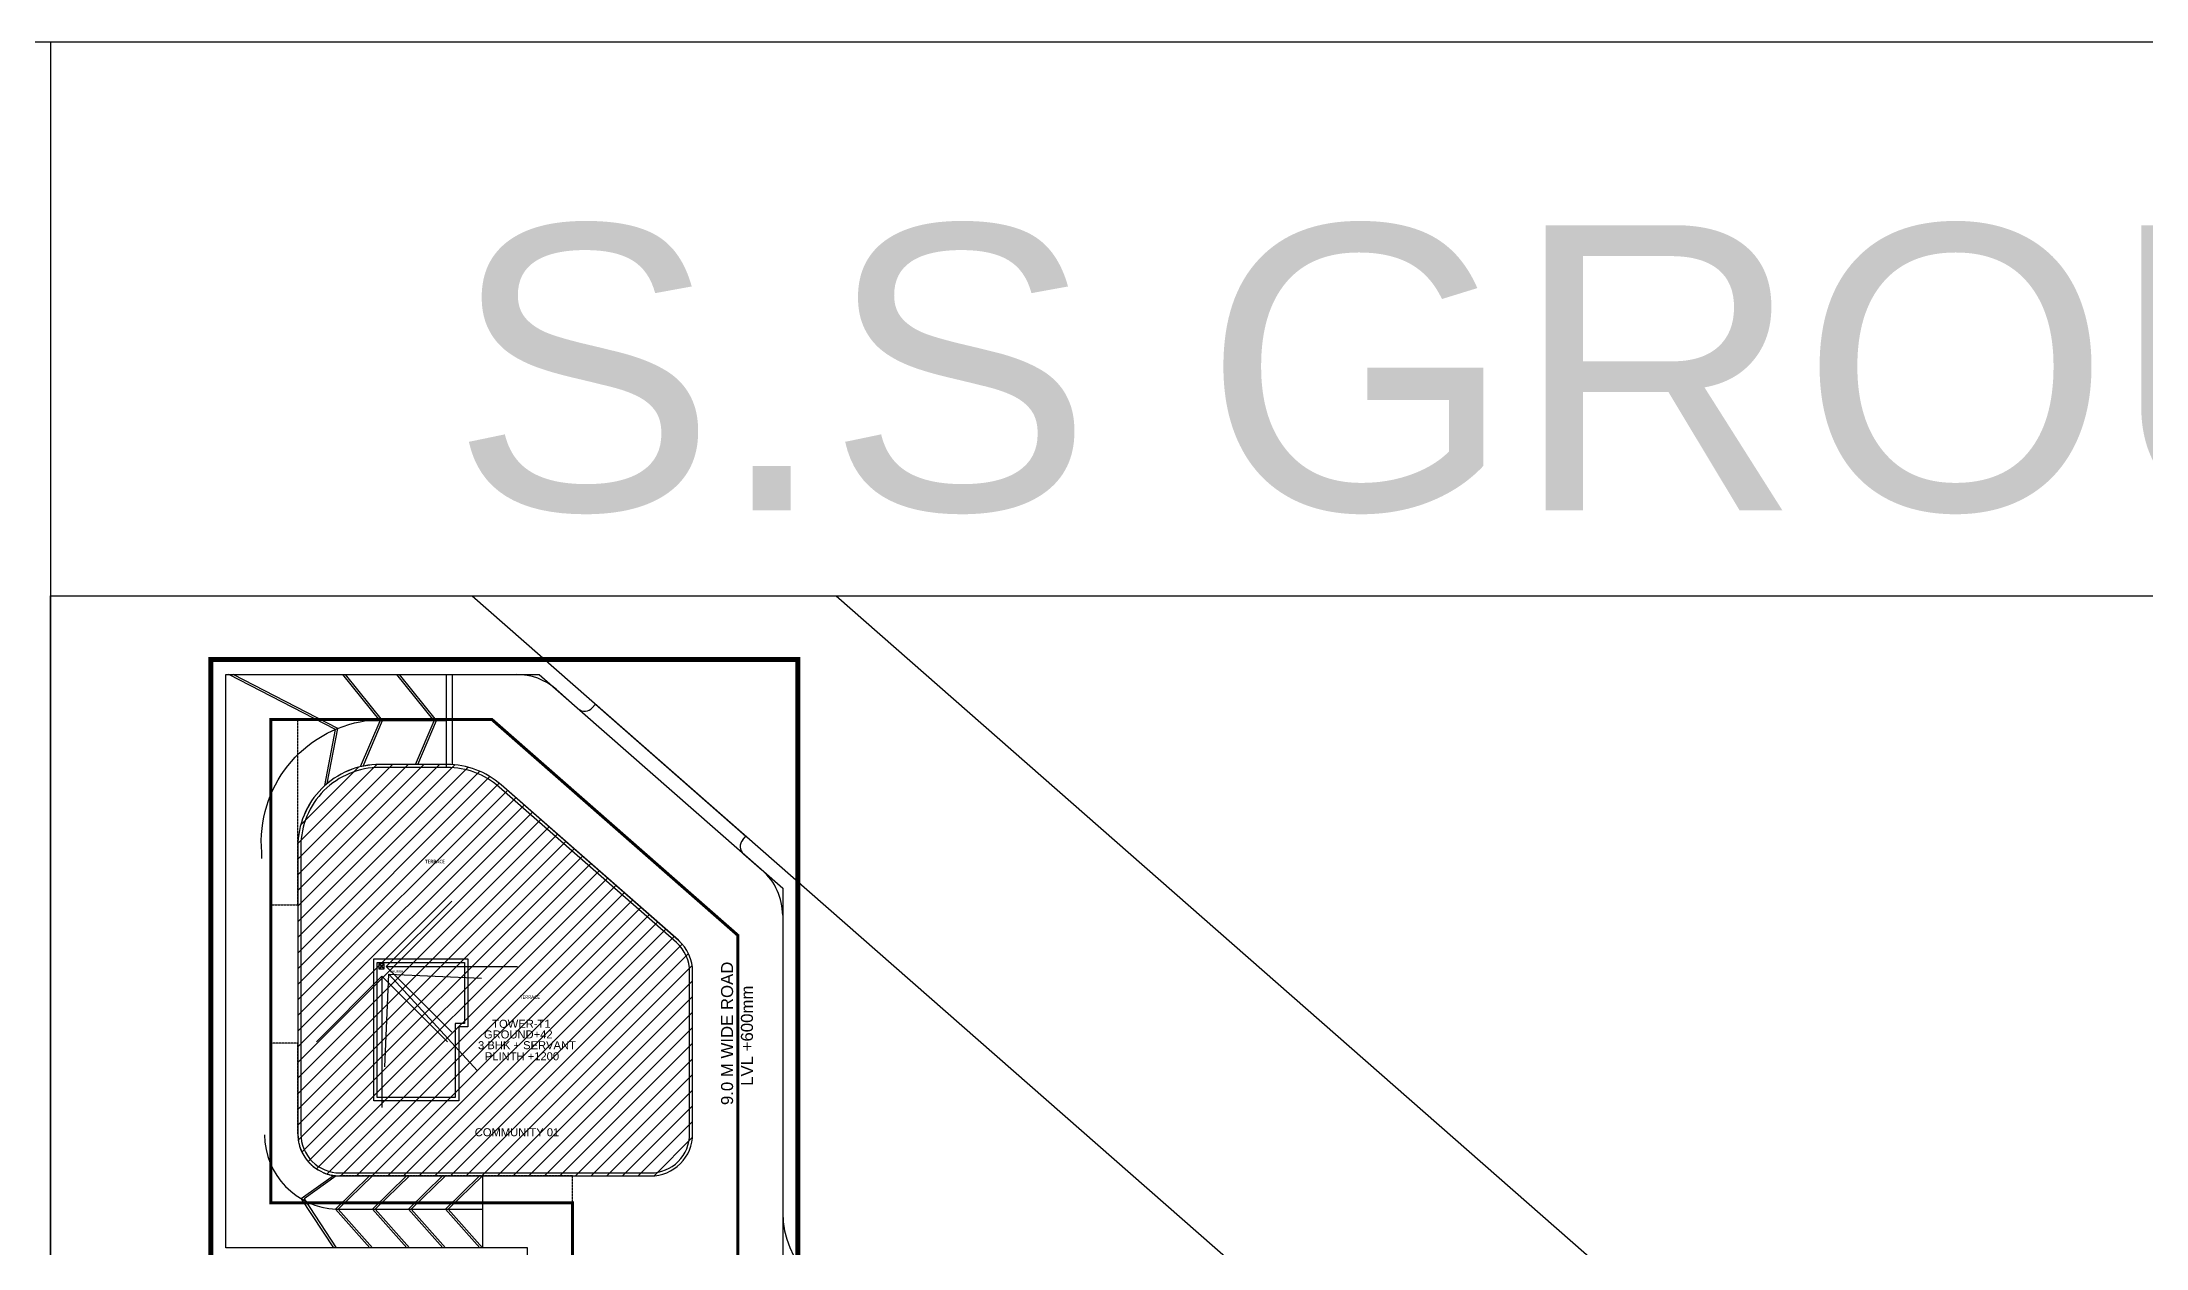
# Model space of a CAD drawing. Header units: millimetres. Extents: x 2061841 to 105821645, y -77612 to 48520811.
# Drawn here: x 105266730 to 105271542, y 48477830 to 48480589 of the extents above; entities that cross this region are included whole.
import ezdxf

# ---------------------------------------------------------------- set-up
doc = ezdxf.new("R2010")
doc.units = ezdxf.units.MM
doc.header["$LTSCALE"] = 10
doc.header["$MEASUREMENT"] = 0
for name, pattern in [('CENTER', [2, 1.25, -0.25, 0.25, -0.25]), ('DASHDOT', [1, 0.5, -0.25, 0, -0.25]), ('HIDDEN', [0.375, 0.25, -0.125])]:
    doc.linetypes.add(name, pattern=pattern)
for name, color, linetype in [('AC-GRND', 1, 'Continuous'), ('BORDER', 5, 'Continuous'), ('GI PIPE', 8, 'Continuous'), ('S-OPENING', 6, 'Continuous'), ('SHEET-TEXT', 7, 'Continuous')]:
    doc.layers.add(name, color=color, linetype=linetype)
doc.layers.add('S-STRCOL HATCH', color=33, linetype='Continuous', lineweight=9)
doc.layers.add('TEXT 3', color=1, linetype='Continuous', lineweight=18)
doc.styles.add('Century', font='swiss.ttf')
doc.styles.add('RT', font='romant.shx', dxfattribs={"height": 250})
doc.styles.add('SS Plan Text', font='calibri.ttf')
doc.styles.add('Text 100', font='romans.shx', dxfattribs={"width": 0.7, "height": 100})
doc.dimstyles.new('SCALE 100', dxfattribs={"dimtxt": 100, "dimasz": 75, "dimexe": 50, "dimexo": 50, "dimgap": 40, "dimtad": 1, "dimdec": 0, "dimzin": 1, "dimdsep": 46, "dimtxsty": 'Text 100', "dimblk": 'OBLIQUE', "dimcen": 1, "dimclrd": 3, "dimclre": 3, "dimclrt": 2, "dimadec": 0, "dimazin": 0, "dimtfac": 1, "dimtdec": 0, "dimtofl": 0, "dimtmove": 1, "dimatfit": 3, "dimldrblk": 'OPEN90', "dimfxl": 1, "dimtolj": 1, "dimtzin": 0, "dimarcsym": 0})

# ---------------------------------------------------------------- blocks, each defined once
blk = doc.blocks.new('A$Cf1581bf0')
blk.add_lwpolyline([(19735, 20400, 0.215848), (18306, 23556), (590, 39109, 0.1820858), (-4820, 41146), (-11535, 41146, 0.4142136), (-19735, 32946), (-19735, 4200, 0.4142136), (-15535, 0), (15535, 0, 0.4142136), (19735, 4200)], format="xyb", close=True)
blk = doc.blocks.new('uhtg')
at = {"layer": 'GI PIPE'}
h = blk.add_hatch(color=256, dxfattribs=at)
edge = h.paths.add_edge_path()
edge.add_arc((-158, 158), 35, 177.51279, 267.51279, ccw=False)
edge.add_ellipse((-158, 158), major_axis=(23.7, -25.8), ratio=1, start_angle=147.78252, end_angle=225, ccw=False)
edge.add_arc((-162, 175), 17.1, -62.83696, 94.45839, ccw=False)
edge.add_arc((-145, 140), 22, 115.0093, 231.42464)
for p, q in [((-315, 315), (-315, 0)), ((0, 315), (-315, 315)), ((-185, 185), (-315, 315)), ((-315, 0), (-185, 130)), ((-315, 0), (0, 0)), ((-158, 157), (-158, 157)), ((-130, 185), (0, 315)), ((0, 0), (-130, 130)), ((0, 0), (0, 315))]:
    blk.add_line(p, q, dxfattribs=at)
for radius in [38.5, 35]:
    blk.add_circle((-158, 158), radius, dxfattribs=at)
for centre, radius, start, end in [((-145, 140), 22, 116.89576, 231.42464), ((-162, 175), 17.1, 294.74202, 94.45839)]:
    blk.add_arc(centre, radius, start, end, dxfattribs=at)
blk = doc.blocks.new('_Oblique')
at = {"color": 0, "linetype": 'ByBlock', "lineweight": -2}
blk.add_line((-0.5, -0.5), (0.5, 0.5), dxfattribs=at)
blk = doc.blocks.new('_Open90')
at = {"color": 0, "linetype": 'ByBlock', "lineweight": -2}
for p, q in [((-0.5, 0.5), (0, 0)), ((0, 0), (-1, 0)), ((0, 0), (-0.5, -0.5))]:
    blk.add_line(p, q, dxfattribs=at)
blk = doc.blocks.new('A$C82ecaa04')
at = {"layer": 'AC-GRND', "color": 2, "linetype": 'HIDDEN', "ltscale": 5}
blk.add_lwpolyline([(36173, -285933), (36173, -51647), (12900, -51647, -0.4142136), (8700, -47447), (8700, -46249), (8700, -38373), (6000, -38373), (6000, -27750), (6000, -24542), (8700, -24542), (8700, -6000), (28097, -6000), (52671, -27575), (52671, -54347), (52671, -66347), (96841, -66047), (146543, -109977), (146544, -130680), (142044, -130680), (142044, -170041), (125008, -170041), (125008, -175041), (91225, -175041), (91225, -240684)], format="xyb", dxfattribs=at)
blk = doc.blocks.new('TOWER-A TYPICAL FLOOR FRAMING PLAN N')
at = {"layer": 'S-STRCOL HATCH'}
h = blk.add_hatch(dxfattribs=at)
h.set_pattern_fill('ANSI31', color=6, scale=202.5, angle=360)
h.set_pattern_definition([(45, (102158710.51, 48623873.117), (-17.8986404, 17.8986404), [])])
h.paths.add_polyline_path([(102505217.5, 48576105.2, -0.414214), (102505121.4, 48576009.1), (102504410.4, 48576009.1, -0.414214), (102504314.3, 48576105.2), (102504314.3, 48576763, -0.414214), (102504502, 48576950.7), (102504655.6, 48576950.7, -0.182086), (102504779.4, 48576904), (102505184.8, 48576548.2, -0.215848), (102505217.5, 48576475.9), (102505217.5, 48576475.9), (102505217.5, 48576105.2, -0.414214)])
at = {"layer": 'BORDER', "color": 5}
blk.add_line((102503748.8, 48578603.5), (102503748.8, 48519203.5), dxfattribs=at)
at = {"layer": 'BORDER'}
blk.add_lwpolyline([(102431148.3, 48519203.5), (102515248.3, 48519203.5), (102515248.3, 48578603.5), (102431148.3, 48578603.5)], close=True, dxfattribs=at)
at = {"layer": 'BORDER', "color": 5}
blk.add_lwpolyline([(102503748.3, 48577336.5), (102515248.3, 48577336.5), (102515248.3, 48568238), (102503748.3, 48568238)], close=True, dxfattribs=at)
at = {"layer": 'SHEET-TEXT', "ltscale": 51}
for p, q in [((102504713.4, 48577336.5), (102508191.1, 48574283.6)), ((102505545.9, 48577336.5), (102508553.4, 48574696.3))]:
    blk.add_line(p, q, dxfattribs=at)
at = {"layer": 'SHEET-TEXT', "color": 8}
for p, q in [((102504149.6, 48577156.6), (102504814.6, 48577156.6)), ((102504905.2, 48577122.5), (102504955.7, 48577078.1)), ((102504988, 48577080.2), (102504995.6, 48577088.8)), ((102504995.6, 48577088.8), (102505339.5, 48576786.9)), ((102505331.9, 48576778.3), (102505339.5, 48576786.9)), ((102505334, 48576746), (102505376.7, 48576708.6)), ((102505423.4, 48576605.4), (102505423.4, 48575925.3)), ((102504805.7, 48575844.4), (102504149.6, 48575844.4))]:
    blk.add_line(p, q, dxfattribs=at)
at = {"layer": 'SHEET-TEXT'}
for p, q in [((102504488.2, 48576505.7), (102504627.8, 48576505.7)), ((102504496.2, 48576188.8), (102504496.2, 48576497.7)), ((102504496.2, 48576497.7), (102504695.3, 48576497.7)), ((102504695.3, 48576497.7), (102504695.3, 48576358.1)), ((102504695.3, 48576358.1), (102504674.5, 48576358.1)), ((102504674.5, 48576358.1), (102504674.5, 48576188.8)), ((102504542.9, 48576180.7), (102504492.8, 48576180.7)), ((102504674.5, 48576188.8), (102504496.2, 48576188.8))]:
    blk.add_line(p, q, dxfattribs=at)
at = {"layer": 'SHEET-TEXT', "linetype": 'CENTER', "ltscale": 3, "const_width": 11.4}
blk.add_lwpolyline([(102509408.6, 48570286.5), (102505085.9, 48570286.5), (102504805.7, 48570524.5), (102504805.7, 48575810.1), (102504115.2, 48575810.1), (102504115.2, 48577190.9), (102505457.8, 48577190.9), (102505457.8, 48575810.1), (102506452.3, 48575810.1), (102507284.7, 48575810.1), (102507874.3, 48575292.5), (102507874.3, 48575158.6), (102507608.1, 48575158.5)], dxfattribs=at)
at = {"layer": 'SHEET-TEXT', "color": 8}
blk.add_lwpolyline([(102504864.2, 48570519.8), (102504840, 48570540.4), (102504840, 48575844.4), (102504149.6, 48575844.4), (102504149.6, 48577156.6), (102504866.3, 48577156.6), (102505423.4, 48576667.5), (102505423.4, 48575775.7), (102506439.4, 48575775.7), (102507571.5, 48574781.9), (102507571.5, 48573082.6), (102506305.7, 48573082.6), (102506305.7, 48571786.5), (102509374.3, 48571786.5), (102509374.3, 48571748.1), (102510908.6, 48571748.1), (102510908.6, 48571633.1), (102511404.4, 48571633.1), (102511584, 48571474.2), (102511074.2, 48570359.2), (102509374.3, 48570359.2), (102509374.3, 48570320.8), (102505098.5, 48570320.8), (102505083.3, 48570333.7)], dxfattribs=at)
at = {"layer": 'SHEET-TEXT'}
for points in [[(102504376.2, 48576902.5), (102504400.9, 48577030.7), (102504156.6, 48577156.6)], [(102504381.8, 48576907.4), (102504406, 48577033.2), (102504166.6, 48577156.6)], [(102504458, 48576945.6), (102504502.9, 48577050.1), (102504417.2, 48577156.6)], [(102504463.5, 48576946.9), (102504508.2, 48577050.8), (102504423.1, 48577156.6)], [(102504583.7, 48576950.7), (102504626.3, 48577050.1), (102504540.7, 48577156.6)], [(102504588.6, 48576950.7), (102504631.6, 48577050.8), (102504546.6, 48577156.6)], [(102504654.2, 48576964.6), (102504654.2, 48577156.6)], [(102504654.2, 48576945), (102504654.2, 48577156.6)], [(102504667.9, 48576950.7), (102504667.9, 48577156.6)], [(102504627.8, 48576505.7), (102504703.3, 48576505.7), (102504703.3, 48576350.1), (102504682.5, 48576350.1), (102504682.5, 48576180.7), (102504488.2, 48576180.7), (102504488.2, 48576505.7)], [(102504395.8, 48576009.1), (102504322.2, 48575956.8), (102504396.3, 48575844.4)], [(102504402.4, 48576009.1), (102504328.5, 48575956.6), (102504402.4, 48575844.4)], [(102504478.6, 48576009.1), (102504400.7, 48575932.9), (102504479.1, 48575844.4)], [(102504485.2, 48576009.1), (102504407, 48575932.7), (102504485.2, 48575844.4)], [(102504563, 48576009.1), (102504485, 48575932.9), (102504563.4, 48575844.4)], [(102504569.5, 48576009.1), (102504491.3, 48575932.7), (102504569.5, 48575844.4)], [(102504645.6, 48576009.4), (102504567.6, 48575933.1), (102504646, 48575844.6)], [(102504652.1, 48576009.4), (102504573.9, 48575932.9), (102504652.1, 48575844.6)], [(102504730.1, 48576009.1), (102504652.1, 48575932.9), (102504730.5, 48575844.4)], [(102504736.6, 48576009.1), (102504658.4, 48575932.7), (102504736.6, 48575844.4)], [(102504736.6, 48576009.1), (102504736.6, 48575844.4)]]:
    blk.add_lwpolyline(points, dxfattribs=at)
for points in [[(102504231.9, 48576735.6), (102504231.9, 48576749.4, -0.397254), (102504470.9, 48577050.8), (102504654.2, 48577050.8)], [(102504237.9, 48576103, 0.396233), (102504402.4, 48575932.7), (102504736.6, 48575932.7)]]:
    blk.add_lwpolyline(points, format="xyb", dxfattribs=at)
at = {"layer": 'SHEET-TEXT', "color": 8, "linetype": 'DASHDOT', "ltscale": 5, "const_width": 6.86}
blk.add_lwpolyline([(102510805.6, 48571645.2), (102509271.3, 48571645.2), (102509271.3, 48571683.5), (102506202.7, 48571683.5), (102506202.7, 48573185.6), (102507468.5, 48573185.6), (102507468.5, 48574674.4), (102506331.2, 48575672.8), (102505320.5, 48575672.8), (102505320.5, 48576560), (102504758.2, 48577053.6), (102504252.5, 48577053.6), (102504252.5, 48575947.4), (102504943, 48575947.4), (102504943, 48570648.1), (102505207, 48570423.8), (102509271.3, 48570423.8), (102509271.3, 48570462.2), (102511007.8, 48570462.2), (102511458.6, 48571447.6), (102511365.4, 48571530.1), (102510805.6, 48571530.1)], close=True, dxfattribs=at)
at = {"layer": 'SHEET-TEXT'}
for points in [[(102505217.5, 48576475.9, 0.215848), (102505184.8, 48576548.2), (102504779.4, 48576904, 0.182086), (102504655.6, 48576950.7), (102504502, 48576950.7, 0.414214), (102504314.3, 48576763), (102504314.3, 48576105.2, 0.414214), (102504410.4, 48576009.1), (102505121.4, 48576009.1, 0.414214), (102505217.5, 48576105.2)], [(102505217.5, 48576475.9, 0.215848), (102505184.8, 48576548.2), (102504779.4, 48576904, 0.182086), (102504655.6, 48576950.7), (102504502, 48576950.7, 0.414214), (102504314.3, 48576763), (102504314.3, 48576105.2, 0.414214), (102504410.4, 48576009.1), (102505121.4, 48576009.1, 0.414214), (102505217.5, 48576105.2)], [(102505210.6, 48576475.9, 0.215848), (102505180.3, 48576543), (102504774.9, 48576898.9, 0.182086), (102504655.6, 48576943.8), (102504502, 48576943.8, 0.414214), (102504321.2, 48576763), (102504321.2, 48576105.2, 0.414214), (102504410.4, 48576016), (102505121.4, 48576016, 0.414214), (102505210.6, 48576105.2)]]:
    blk.add_lwpolyline(points, format="xyb", close=True, dxfattribs=at)
at = {"layer": 'SHEET-TEXT', "color": 8}
for centre, radius, start, end in [((102504814.6, 48577019.3), 137.3, 48.7232, 90), ((102504970.8, 48577095.3), 22.9, 228.7232, 318.7219), ((102505349.1, 48576763.2), 22.9, 138.7219, 228.7232), ((102505286.1, 48576605.4), 137.3, 0, 48.7232), ((102505629.4, 48575925.3), 205.9, 180, 270)]:
    blk.add_arc(centre, radius, start, end, dxfattribs=at)
at = {"layer": 'SHEET-TEXT'}
for name, p, xscale, yscale, zscale in [('A$C82ecaa04', (102504115.2, 48577190.9), 0.0228823837028751, 0.0228823837028751, 0.0228823837028751), ('uhtg', (102504511.5, 48576482.8), 0.03661181392460015, 0.03661181392460015, 0.03661181392460015)]:
    blk.add_blockref(name, p, dxfattribs=dict(at, xscale=xscale, yscale=yscale, zscale=zscale))
at = {"layer": 'SHEET-TEXT', "color": 8, "xscale": 0.0228823837028751, "yscale": 0.0228823837028751, "zscale": 0.0228823837028751}
blk.add_blockref('A$Cf1581bf0', (102504765.9, 48576009.1), dxfattribs=at)
at = {"layer": 'SHEET-TEXT'}
for s, height, style, p in [('TERRACE ', 8.01, 'SS Plan Text', (102504605.4, 48576724.5)), ('KHURRA', 5.61, 'SS Plan Text', (102504525.2, 48576474.1)), ('TERRACE ', 8.01, 'SS Plan Text', (102504822.2, 48576414.3)), ('GROUND+42', 18.31, 'Century', (102504740.1, 48576323.7)), ('TOWER-T1', 18.31, 'Century', (102504759, 48576348.1)), ('3 BHK + SERVANT', 18.306, 'Century', (102504726.6, 48576299.1)), ('PLINTH +1200', 18.306, 'Century', (102504742.1, 48576273.7)), ('COMMUNITY 01', 18.306, 'Century', (102504719.1, 48576099.9))]:
    blk.add_text(s, height=height, dxfattribs=dict(at, style=style)).set_placement(p)
at = {"layer": 'SHEET-TEXT', "style": 'Century'}
for s, height, p in [('9.0 M WIDE ROAD', 27.459, (102505309.9, 48576171.2)), ('LVL +600mm', 27.46, (102505355.4, 48576215.3))]:
    blk.add_text(s, height=height, rotation=90, dxfattribs=at).set_placement(p)
at = {"layer": 'TEXT 3', "color": 1, "insert": (102509447.5, 48578184.5), "char_height": 434.78, "width": 25713.166, "attachment_point": 2, "style": 'RT'}
blk.add_mtext('{\\fArial|b0|i0|c0|p34;\\H1.5x;S.S GROUP HOUSING}', dxfattribs=at)
at = {"layer": 'SHEET-TEXT'}
for points in [[(102504506.7, 48576466), (102504506.7, 48576388.7)], [(102504516.8, 48576488), (102504589.2, 48576488)], [(102504522.3, 48576470.5), (102504574.2, 48576414.2)]]:
    blk.add_leader(points, dimstyle='SCALE 100', override={"dimasz": 300, "dimtad": 0, "dimarcsym": 1}, dxfattribs=at)

msp = doc.modelspace()

# ---------------------------------------------------------------- block references
at = {"layer": 'S-OPENING'}
msp.add_blockref('TOWER-A TYPICAL FLOOR FRAMING PLAN N', (2763000.3, -98014.7), dxfattribs=at)

doc.saveas('drawing.dxf')
